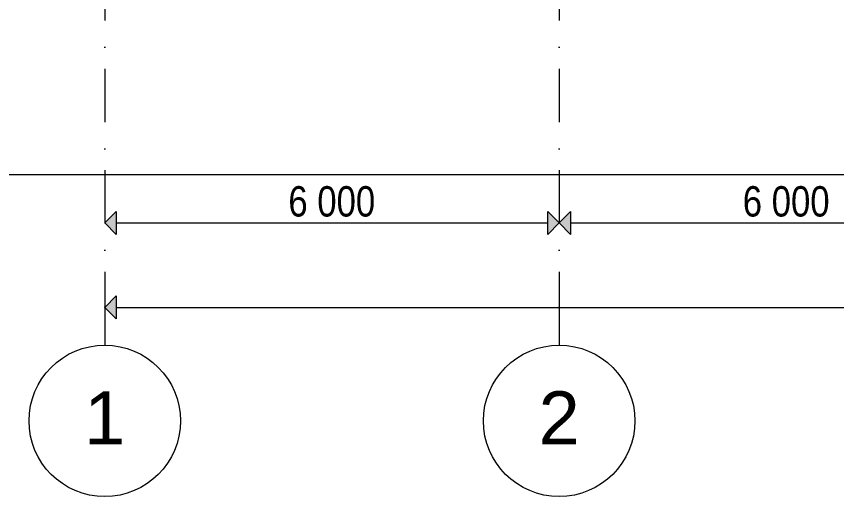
# Model space of a CAD drawing. Header units: millimetres. Extents: x -34838 to 729576, y -214038 to 121482.
# Drawn here: x 517275 to 528105, y -105690 to -99347 of the extents above; entities that cross this region are included whole.
import ezdxf
from ezdxf.enums import TextEntityAlignment as Align

# ---------------------------------------------------------------- set-up
doc = ezdxf.new("R2010")
doc.units = ezdxf.units.MM
doc.header["$MEASUREMENT"] = 0
doc.linetypes.add('Штрихпунктирная', pattern=[1340.555525, 705.555534, -352.777767, 0, -282.222223])
for name, color, linetype, lineweight in [('0_Ном._пера__1', 7, 'Continuous', 13), ('А _ ОСІ КООРДИНАЦІЙНІ.3D_Ном._пера__105', 7, 'Continuous', 13), ('А _ ОСІ КООРДИНАЦІЙНІ.3D_Ном._пера__25', 7, 'Continuous', 0)]:
    doc.layers.add(name, color=color, linetype=linetype, lineweight=lineweight)
doc.layers.add('А _ ОСІ КООРДИНАЦІЙНІ.3D', color=7, linetype='Continuous')
doc.styles.add('СГЕНЕРИР_СТИЛЬ_1', font='Arial.ttf')
doc.styles.add('СГЕНЕРИР_СТИЛЬ_5', font='Arial Narrow.ttf')
doc.dimstyles.new('СГЕНЕРИР_СТИЛЬ__7', dxfattribs={"dimtxt": 400, "dimasz": 285, "dimexe": 0.18, "dimexo": 0.0625, "dimgap": 0.09, "dimtad": 1, "dimtih": 1, "dimtoh": 1, "dimdec": 0, "dimzin": 0, "dimdsep": 46, "dimtxsty": 'СГЕНЕРИР_СТИЛЬ_5', "dimblk": 'ARROWHEAD_10', "dimblk1": 'ARROWHEAD_10', "dimblk2": 'ARROWHEAD_10', "dimcen": 0.09, "dimse1": 1, "dimse2": 1, "dimclrd": 7, "dimclre": 7, "dimclrt": 7, "dimazin": 0, "dimtfac": 1, "dimtdec": 4, "dimtmove": 0, "dimatfit": 3, "dimfxl": 1, "dimtolj": 1, "dimtzin": 0, "dimarcsym": 0})
doc.dimstyles.new('СГЕНЕРИР_СТИЛЬ__8', dxfattribs={"dimtxt": 400, "dimasz": 285, "dimexe": 0.18, "dimexo": 0.0625, "dimgap": 0.09, "dimtad": 1, "dimtih": 1, "dimtoh": 1, "dimdec": 0, "dimzin": 0, "dimdsep": 46, "dimtxsty": 'СГЕНЕРИР_СТИЛЬ_5', "dimblk": 'ARROWHEAD_10', "dimblk1": 'ARROWHEAD_10', "dimblk2": 'ARROWHEAD_10', "dimcen": 0.09, "dimse1": 1, "dimse2": 1, "dimclrd": 7, "dimclre": 7, "dimclrt": 7, "dimazin": 0, "dimtfac": 1, "dimtdec": 4, "dimtmove": 2, "dimatfit": 3, "dimfxl": 1, "dimtolj": 1, "dimtzin": 0, "dimarcsym": 0})

# ---------------------------------------------------------------- blocks, each defined once
blk = doc.blocks.new('*D419', base_point=(518442, -97738))
at = {"layer": '0_Ном._пера__1', "linetype": 'Continuous', "lineweight": 13, "transparency": 16777216}
for points in [[(518442, -102076), (518592, -102226), (518592, -101926)], [(524442, -102076), (524292, -101926), (524292, -102226)], [(524442, -102076), (524592, -102226), (524592, -101926)]]:
    blk.add_hatch(color=7, dxfattribs=at).paths.add_polyline_path(points)
at = {"layer": '0_Ном._пера__1', "color": 7, "linetype": 'Continuous', "lineweight": 13, "transparency": 16777216}
for p, q in [((518442, -102076), (518592, -101926)), ((518592, -101926), (518592, -102226)), ((524442, -102076), (524292, -101926)), ((524292, -102226), (524292, -101926)), ((524442, -102076), (524592, -101926)), ((518442, -102076), (518592, -102226)), ((518592, -102076), (524292, -102076)), ((524442, -102076), (524292, -102226)), ((524442, -102076), (524592, -102226))]:
    blk.add_line(p, q, dxfattribs=at)
at = {"layer": '0_Ном._пера__1', "color": 7, "lineweight": 13, "transparency": 16777216, "insert": (520866, -101996), "char_height": 400, "attachment_point": 7, "style": 'СГЕНЕРИР_СТИЛЬ_5'}
blk.add_mtext('\\A1;{\\pql;\\fArial Narrow|b0|i0|c204|p34;6\xa0000}', dxfattribs=at)
blk = doc.blocks.new('ARROWHEAD_10')
at = {"linetype": 'Continuous', "lineweight": 0}
blk.add_hatch(color=0, dxfattribs=at).paths.add_polyline_path([(-0.525, 0.525), (0, 0), (-0.525, -0.525)])
at = {"color": 0, "linetype": 'Continuous', "lineweight": 0}
blk.add_line((0, 0), (-1, 0), dxfattribs=at)
blk = doc.blocks.new('*D420', base_point=(518442, -97738))
at = {"layer": '0_Ном._пера__1', "linetype": 'Continuous', "lineweight": 13, "transparency": 16777216}
for points in [[(524442, -102076), (524592, -102226), (524592, -101926)], [(530442, -102076), (530292, -101926), (530292, -102226)], [(530442, -102076), (530592, -102226), (530592, -101926)]]:
    blk.add_hatch(color=7, dxfattribs=at).paths.add_polyline_path(points)
at = {"layer": '0_Ном._пера__1', "color": 7, "linetype": 'Continuous', "lineweight": 13, "transparency": 16777216}
for p, q in [((524442, -102076), (524592, -101926)), ((524592, -101926), (524592, -102226)), ((530442, -102076), (530292, -101926)), ((530292, -102226), (530292, -101926)), ((530442, -102076), (530592, -101926)), ((524442, -102076), (524592, -102226)), ((524592, -102076), (530292, -102076)), ((530442, -102076), (530292, -102226)), ((530442, -102076), (530592, -102226))]:
    blk.add_line(p, q, dxfattribs=at)
at = {"layer": '0_Ном._пера__1', "color": 7, "lineweight": 13, "transparency": 16777216, "insert": (526866, -101996), "char_height": 400, "attachment_point": 7, "style": 'СГЕНЕРИР_СТИЛЬ_5'}
blk.add_mtext('\\A1;{\\pql;\\fArial Narrow|b0|i0|c204|p34;6\xa0000}', dxfattribs=at)
blk = doc.blocks.new('*D435', base_point=(518442, -97738))
at = {"layer": '0_Ном._пера__1', "linetype": 'Continuous', "lineweight": 13, "transparency": 16777216}
for points in [[(518442, -103190), (518592, -103340), (518592, -103040)], [(614442, -103190), (614292, -103040), (614292, -103340)]]:
    blk.add_hatch(color=7, dxfattribs=at).paths.add_polyline_path(points)
at = {"layer": '0_Ном._пера__1', "color": 7, "linetype": 'Continuous', "lineweight": 13, "transparency": 16777216}
for p, q in [((518442, -103190), (518592, -103040)), ((518592, -103040), (518592, -103340)), ((614442, -103190), (614292, -103040)), ((614292, -103340), (614292, -103040)), ((518442, -103190), (518592, -103340)), ((518592, -103190), (614292, -103190)), ((614442, -103190), (614292, -103340))]:
    blk.add_line(p, q, dxfattribs=at)
at = {"layer": '0_Ном._пера__1', "color": 7, "lineweight": 13, "transparency": 16777216, "insert": (564732, -103110), "char_height": 400, "attachment_point": 7, "style": 'СГЕНЕРИР_СТИЛЬ_5'}
blk.add_mtext('\\A1;{\\pql;\\fArial Narrow|b0|i0|c204|p34;96\xa0000}', dxfattribs=at)
blk = doc.blocks.new('Стандартный Маркер Сетки')
at = {"layer": 'А _ ОСІ КООРДИНАЦІЙНІ.3D_Ном._пера__105', "color": 7, "linetype": 'Штрихпунктирная', "lineweight": 13}
for p, q in [((500, 0), (18399, 0)), ((18399, 0), (18899, 0))]:
    blk.add_line(p, q, dxfattribs=at)
at = {"layer": 'А _ ОСІ КООРДИНАЦІЙНІ.3D_Ном._пера__105', "color": 7, "linetype": 'Continuous', "lineweight": 13}
blk.add_circle((19899, 0), 1000, dxfattribs=at)
at = {"layer": 'А _ ОСІ КООРДИНАЦІЙНІ.3D_Ном._пера__105', "color": 7, "linetype": 'Штрихпунктирная', "lineweight": 13}
blk.add_point((18399, 0), dxfattribs=at)
blk.add_point((18399, 0), dxfattribs=at)
at = {"layer": 'А _ ОСІ КООРДИНАЦІЙНІ.3D_Ном._пера__25', "color": 7, "lineweight": 0, "style": 'СГЕНЕРИР_СТИЛЬ_1'}
blk.add_attdef('AC_MarkerText_1', text='', height=700, rotation=90, dxfattribs=at).set_placement((19899, 40), align=Align.MIDDLE_CENTER)

msp = doc.modelspace()

# ---------------------------------------------------------------- linework, layer by layer
at = {"layer": '0_Ном._пера__1', "color": 7, "linetype": 'Continuous', "lineweight": 13}
msp.add_line((617091.8, -101437.7), (515791.8, -101437.7), dxfattribs=at)

# ---------------------------------------------------------------- block references
at = {"layer": 'А _ ОСІ КООРДИНАЦІЙНІ.3D', "color": 7, "linetype": 'Continuous', "lineweight": 60}
ref = msp.add_blockref('Стандартный Маркер Сетки', (518441.8, -84790.6), dxfattribs=dict(at, zscale=1000, rotation=270))
ref.add_attrib('AC_MarkerText_1', '1', dxfattribs={"layer": 'А _ ОСІ КООРДИНАЦІЙНІ.3D_Ном._пера__25', "color": 7, "lineweight": 0, "height": 700, "rotation": 360, "style": 'СГЕНЕРИР_СТИЛЬ_1'}).set_placement((518441.8, -104649.8), align=Align.MIDDLE_CENTER)
ref = msp.add_blockref('Стандартный Маркер Сетки', (524441.8, -84790.6), dxfattribs=dict(at, zscale=1000, rotation=270))
ref.add_attrib('AC_MarkerText_1', '2', dxfattribs={"layer": 'А _ ОСІ КООРДИНАЦІЙНІ.3D_Ном._пера__25', "color": 7, "lineweight": 0, "height": 700, "rotation": 360, "style": 'СГЕНЕРИР_СТИЛЬ_1'}).set_placement((524441.8, -104649.8), align=Align.MIDDLE_CENTER)

# ---------------------------------------------------------------- dimensions: what is measured, and where the dimension line sits
at = {"color": 7, "linetype": 'Continuous', "lineweight": 13}
for base, p1, p2, dimstyle, picture, middle in [((524441.8, -102076.1), (518441.8, -98725.2), (524441.8, -98715.1), 'СГЕНЕРИР_СТИЛЬ__7', '*D419', (521552.8, -101796.1)), ((530441.8, -102076.1), (524441.8, -98715.1), (530441.8, -98695), 'СГЕНЕРИР_СТИЛЬ__7', '*D420', (527552.8, -101796.1)), ((614441.8, -103189.8), (518441.8, -103689.8), (614441.8, -103676.6), 'СГЕНЕРИР_СТИЛЬ__8', '*D435', (565571.2, -102909.8))]:
    dim = msp.add_linear_dim(base=base, p1=p1, p2=p2, dimstyle=dimstyle, dxfattribs=at)
    dim.commit()
    dim.dimension.update_dxf_attribs({"geometry": picture, "text_midpoint": middle, "dimtype": 160})

doc.saveas('drawing.dxf')
